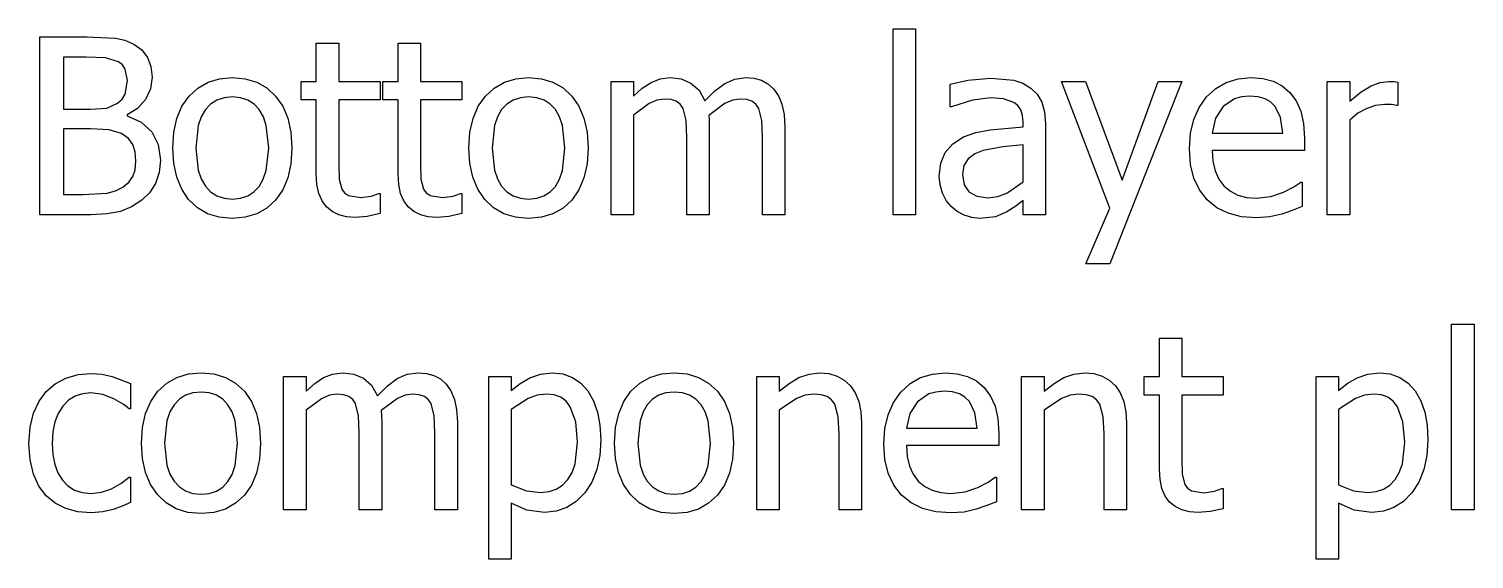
# Model space of a CAD drawing. Extents: x -272 to 362, y -437 to 464.
# Drawn here: x -271.94 to -233.28, y 361.63 to 375.81 of the extents above; entities that cross this region are included whole.
import ezdxf

# ---------------------------------------------------------------- set-up
doc = ezdxf.new("R2010")
doc.units = 0
doc.layers.get('0').update_dxf_attribs({"linetype": 'CONTINUOUS'})

msp = doc.modelspace()

# ---------------------------------------------------------------- linework, layer by layer
for p, q in [((-248.817, 370.841), (-248.817, 375.809)), ((-248.817, 375.809), (-248.217, 375.809)), ((-248.217, 375.809), (-248.217, 370.841)), ((-271.646, 370.841), (-271.646, 375.595)), ((-271.646, 375.595), (-270.385, 375.595)), ((-270.385, 375.595), (-269.623, 375.561)), ((-269.623, 375.561), (-269.374, 375.505)), ((-269.374, 375.505), (-269.136, 375.403)), ((-264.251, 374.407), (-264.251, 375.432)), ((-264.251, 375.432), (-263.651, 375.432)), ((-263.651, 375.432), (-263.651, 374.407)), ((-262.064, 374.407), (-262.064, 375.432)), ((-262.064, 375.432), (-261.464, 375.432)), ((-261.464, 375.432), (-261.464, 374.407)), ((-270.407, 375.055), (-271.014, 375.055)), ((-271.014, 375.055), (-271.014, 373.663)), ((-269.887, 375.036), (-270.407, 375.055)), ((-269.545, 374.931), (-269.887, 375.036)), ((-269.136, 375.403), (-268.915, 375.245)), ((-268.915, 375.245), (-268.763, 375.044)), ((-268.763, 375.044), (-268.674, 374.803)), ((-269.435, 374.844), (-269.545, 374.931)), ((-269.36, 374.731), (-269.435, 374.844)), ((-269.302, 374.433), (-269.36, 374.731)), ((-268.674, 374.803), (-268.645, 374.522)), ((-269.363, 374.062), (-269.302, 374.433)), ((-268.645, 374.522), (-268.689, 374.204)), ((-267.416, 374.228), (-267.144, 374.382)), ((-267.144, 374.382), (-266.837, 374.475)), ((-266.837, 374.475), (-266.496, 374.506)), ((-266.496, 374.506), (-266.153, 374.475)), ((-266.153, 374.475), (-265.846, 374.383)), ((-265.846, 374.383), (-265.575, 374.229)), ((-264.657, 373.909), (-264.657, 374.407)), ((-264.657, 374.407), (-264.251, 374.407)), ((-263.651, 374.407), (-262.546, 374.407)), ((-262.546, 374.407), (-262.546, 373.909)), ((-262.47, 373.909), (-262.47, 374.407)), ((-262.47, 374.407), (-262.064, 374.407)), ((-261.464, 374.407), (-260.359, 374.407)), ((-260.359, 374.407), (-260.359, 373.909)), ((-259.492, 374.228), (-259.22, 374.382)), ((-259.22, 374.382), (-258.913, 374.475)), ((-258.913, 374.475), (-258.571, 374.506)), ((-258.571, 374.506), (-258.228, 374.475)), ((-258.228, 374.475), (-257.921, 374.383)), ((-257.921, 374.383), (-257.65, 374.229)), ((-256.365, 370.841), (-256.365, 374.407)), ((-256.365, 374.407), (-255.765, 374.407)), ((-255.765, 374.407), (-255.765, 374.011)), ((-255.529, 374.221), (-255.297, 374.377)), ((-255.297, 374.377), (-255.054, 374.474)), ((-255.054, 374.474), (-254.788, 374.506)), ((-254.788, 374.506), (-254.489, 374.47)), ((-254.489, 374.47), (-254.227, 374.362)), ((-254.227, 374.362), (-254.012, 374.172)), ((-253.587, 374.156), (-253.325, 374.35)), ((-253.325, 374.35), (-253.055, 374.467)), ((-253.055, 374.467), (-252.763, 374.506)), ((-252.763, 374.506), (-252.544, 374.488)), ((-252.544, 374.488), (-252.345, 374.434)), ((-252.345, 374.434), (-252.169, 374.34)), ((-252.169, 374.34), (-252.016, 374.203)), ((-247.294, 374.33), (-246.818, 374.436)), ((-247.294, 373.721), (-247.294, 374.33)), ((-246.818, 374.436), (-246.205, 374.493)), ((-246.205, 374.493), (-245.586, 374.436)), ((-245.586, 374.436), (-245.346, 374.355)), ((-245.346, 374.355), (-245.132, 374.228)), ((-243.022, 371.013), (-244.318, 374.407)), ((-244.318, 374.407), (-243.67, 374.407)), ((-243.67, 374.407), (-242.696, 371.767)), ((-241.1, 374.407), (-243.019, 369.525)), ((-242.696, 371.767), (-241.726, 374.407)), ((-241.726, 374.407), (-241.1, 374.407)), ((-240.19, 374.216), (-239.909, 374.377)), ((-239.909, 374.377), (-239.593, 374.474)), ((-239.593, 374.474), (-239.242, 374.506)), ((-239.242, 374.506), (-238.929, 374.482)), ((-238.929, 374.482), (-238.654, 374.41)), ((-238.654, 374.41), (-238.415, 374.287)), ((-238.415, 374.287), (-238.207, 374.11)), ((-237.205, 370.841), (-237.205, 374.407)), ((-237.205, 374.407), (-236.604, 374.407)), ((-236.604, 374.407), (-236.604, 373.877)), ((-236.297, 374.125), (-236.031, 374.287)), ((-236.031, 374.287), (-235.79, 374.377)), ((-235.79, 374.377), (-235.557, 374.407)), ((-235.557, 374.407), (-235.418, 374.402)), ((-235.418, 374.402), (-235.314, 374.388)), ((-235.314, 374.388), (-235.314, 373.762)), ((-269.567, 373.82), (-269.444, 373.926)), ((-269.444, 373.926), (-269.363, 374.062)), ((-268.822, 373.922), (-269.033, 373.685)), ((-268.689, 374.204), (-268.822, 373.922)), ((-267.845, 373.739), (-267.653, 374.011)), ((-267.653, 374.011), (-267.416, 374.228)), ((-266.911, 373.905), (-267.079, 373.799)), ((-266.717, 373.968), (-266.911, 373.905)), ((-266.496, 373.989), (-266.717, 373.968)), ((-266.276, 373.968), (-266.496, 373.989)), ((-266.083, 373.905), (-266.276, 373.968)), ((-265.917, 373.799), (-266.083, 373.905)), ((-265.575, 374.229), (-265.34, 374.013)), ((-265.34, 374.013), (-265.15, 373.741)), ((-264.251, 373.909), (-264.657, 373.909)), ((-264.251, 371.933), (-264.251, 373.909)), ((-262.546, 373.909), (-263.651, 373.909)), ((-263.651, 373.909), (-263.651, 372.214)), ((-262.064, 373.909), (-262.47, 373.909)), ((-262.064, 371.933), (-262.064, 373.909)), ((-260.359, 373.909), (-261.464, 373.909)), ((-261.464, 373.909), (-261.464, 372.214)), ((-259.921, 373.739), (-259.728, 374.011)), ((-259.728, 374.011), (-259.492, 374.228)), ((-258.987, 373.905), (-259.154, 373.799)), ((-258.792, 373.968), (-258.987, 373.905)), ((-258.571, 373.989), (-258.792, 373.968)), ((-258.351, 373.968), (-258.571, 373.989)), ((-258.158, 373.905), (-258.351, 373.968)), ((-257.992, 373.799), (-258.158, 373.905)), ((-257.65, 374.229), (-257.415, 374.013)), ((-257.415, 374.013), (-257.225, 373.741)), ((-255.765, 374.011), (-255.529, 374.221)), ((-255.14, 373.904), (-255.349, 373.813)), ((-254.941, 373.934), (-255.14, 373.904)), ((-254.76, 373.919), (-254.941, 373.934)), ((-254.622, 373.874), (-254.76, 373.919)), ((-254.517, 373.796), (-254.622, 373.874)), ((-254.012, 374.172), (-253.855, 373.89)), ((-253.855, 373.89), (-253.587, 374.156)), ((-253.109, 373.906), (-253.314, 373.821)), ((-252.917, 373.934), (-253.109, 373.906)), ((-252.736, 373.919), (-252.917, 373.934)), ((-252.597, 373.874), (-252.736, 373.919)), ((-252.493, 373.796), (-252.597, 373.874)), ((-252.016, 374.203), (-251.889, 374.02)), ((-251.889, 374.02), (-251.794, 373.797)), ((-246.697, 373.901), (-247.259, 373.721)), ((-246.208, 373.963), (-246.697, 373.901)), ((-245.867, 373.939), (-246.208, 373.963)), ((-245.586, 373.842), (-245.867, 373.939)), ((-245.132, 374.228), (-244.962, 374.06)), ((-244.962, 374.06), (-244.842, 373.848)), ((-240.635, 373.71), (-240.436, 373.99)), ((-240.436, 373.99), (-240.19, 374.216)), ((-239.684, 373.939), (-239.989, 373.73)), ((-239.498, 373.993), (-239.684, 373.939)), ((-239.277, 374.011), (-239.498, 373.993)), ((-239.054, 373.994), (-239.277, 374.011)), ((-238.87, 373.941), (-239.054, 373.994)), ((-238.72, 373.855), (-238.87, 373.941)), ((-238.207, 374.11), (-238.038, 373.883)), ((-238.038, 373.883), (-237.913, 373.61)), ((-236.604, 373.877), (-236.297, 374.125)), ((-271.014, 373.663), (-270.295, 373.663)), ((-270.295, 373.663), (-269.858, 373.693)), ((-269.858, 373.693), (-269.567, 373.82)), ((-269.033, 373.685), (-269.312, 373.507)), ((-269.312, 373.507), (-269.312, 373.481)), ((-269.312, 373.481), (-268.935, 373.319)), ((-267.982, 373.416), (-267.845, 373.739)), ((-267.219, 373.652), (-267.33, 373.461)), ((-267.079, 373.799), (-267.219, 373.652)), ((-265.777, 373.652), (-265.917, 373.799)), ((-265.667, 373.461), (-265.777, 373.652)), ((-265.15, 373.741), (-265.014, 373.418)), ((-260.058, 373.416), (-259.921, 373.739)), ((-259.294, 373.652), (-259.405, 373.461)), ((-259.154, 373.799), (-259.294, 373.652)), ((-257.853, 373.652), (-257.992, 373.799)), ((-257.742, 373.461), (-257.853, 373.652)), ((-257.225, 373.741), (-257.09, 373.418)), ((-255.349, 373.813), (-255.765, 373.503)), ((-255.765, 373.503), (-255.765, 370.841)), ((-254.44, 373.685), (-254.517, 373.796)), ((-254.36, 373.358), (-254.44, 373.685)), ((-253.314, 373.821), (-253.753, 373.494)), ((-253.753, 373.494), (-253.745, 373.365)), ((-252.415, 373.685), (-252.493, 373.796)), ((-252.335, 373.358), (-252.415, 373.685)), ((-251.794, 373.797), (-251.736, 373.523)), ((-251.736, 373.523), (-251.716, 373.187)), ((-247.259, 373.721), (-247.294, 373.721)), ((-245.484, 373.757), (-245.586, 373.842)), ((-245.407, 373.642), (-245.484, 373.757)), ((-245.359, 373.493), (-245.407, 373.642)), ((-245.343, 373.302), (-245.359, 373.493)), ((-244.842, 373.848), (-244.77, 373.59)), ((-244.77, 373.59), (-244.746, 373.28)), ((-240.778, 373.386), (-240.635, 373.71)), ((-239.989, 373.73), (-240.193, 373.419)), ((-238.6, 373.737), (-238.72, 373.855)), ((-238.453, 373.44), (-238.6, 373.737)), ((-237.913, 373.61), (-237.837, 373.282)), ((-236.384, 373.555), (-236.604, 373.373)), ((-236.151, 373.685), (-236.384, 373.555)), ((-235.911, 373.764), (-236.151, 373.685)), ((-235.669, 373.791), (-235.911, 373.764)), ((-235.488, 373.786), (-235.669, 373.791)), ((-235.346, 373.762), (-235.488, 373.786)), ((-235.314, 373.762), (-235.346, 373.762)), ((-270.295, 373.136), (-271.014, 373.136)), ((-271.014, 373.136), (-271.014, 371.38)), ((-269.792, 373.114), (-270.295, 373.136)), ((-269.465, 373.012), (-269.792, 373.114)), ((-268.935, 373.319), (-268.654, 373.061)), ((-268.065, 373.044), (-267.982, 373.416)), ((-267.409, 373.226), (-267.473, 372.622)), ((-267.33, 373.461), (-267.409, 373.226)), ((-265.588, 373.226), (-265.667, 373.461)), ((-265.525, 372.622), (-265.588, 373.226)), ((-265.014, 373.418), (-264.933, 373.046)), ((-260.14, 373.044), (-260.058, 373.416)), ((-259.485, 373.226), (-259.548, 372.622)), ((-259.405, 373.461), (-259.485, 373.226)), ((-257.663, 373.226), (-257.742, 373.461)), ((-257.6, 372.622), (-257.663, 373.226)), ((-257.09, 373.418), (-257.008, 373.046)), ((-254.341, 372.903), (-254.36, 373.358)), ((-253.745, 373.365), (-253.74, 373.187)), ((-253.74, 373.187), (-253.74, 370.841)), ((-252.316, 372.903), (-252.335, 373.358)), ((-251.716, 373.187), (-251.716, 370.841)), ((-246.606, 373.035), (-246.224, 373.109)), ((-246.224, 373.109), (-245.343, 373.187)), ((-245.343, 373.187), (-245.343, 373.302)), ((-244.746, 373.28), (-244.746, 370.841)), ((-240.864, 373.017), (-240.778, 373.386)), ((-240.193, 373.419), (-240.282, 373.021)), ((-238.395, 373.021), (-238.453, 373.44)), ((-237.837, 373.282), (-237.811, 372.887)), ((-236.604, 373.373), (-236.604, 370.841)), ((-269.271, 372.877), (-269.465, 373.012)), ((-269.155, 372.716), (-269.271, 372.877)), ((-269.098, 372.519), (-269.155, 372.716)), ((-268.654, 373.061), (-268.479, 372.718)), ((-268.479, 372.718), (-268.421, 372.3)), ((-268.092, 372.622), (-268.065, 373.044)), ((-264.933, 373.046), (-264.906, 372.622)), ((-260.167, 372.622), (-260.14, 373.044)), ((-257.008, 373.046), (-256.981, 372.622)), ((-254.341, 370.841), (-254.341, 372.903)), ((-252.316, 370.841), (-252.316, 372.903)), ((-247.428, 372.506), (-247.226, 372.739)), ((-247.226, 372.739), (-246.933, 372.919)), ((-246.933, 372.919), (-246.606, 373.035)), ((-245.343, 372.708), (-245.884, 372.656)), ((-245.343, 371.719), (-245.343, 372.708)), ((-240.892, 372.603), (-240.864, 373.017)), ((-240.282, 373.021), (-238.395, 373.021)), ((-237.811, 372.887), (-237.811, 372.562)), ((-269.079, 372.274), (-269.098, 372.519)), ((-268.065, 372.211), (-268.092, 372.622)), ((-267.473, 372.622), (-267.409, 372.033)), ((-265.589, 372.025), (-265.525, 372.622)), ((-264.906, 372.622), (-264.933, 372.198)), ((-260.141, 372.211), (-260.167, 372.622)), ((-259.548, 372.622), (-259.485, 372.033)), ((-257.664, 372.025), (-257.6, 372.622)), ((-256.981, 372.622), (-257.008, 372.198)), ((-247.545, 372.218), (-247.428, 372.506)), ((-246.809, 372.336), (-246.926, 372.155)), ((-246.631, 372.469), (-246.809, 372.336)), ((-246.413, 372.562), (-246.631, 372.469)), ((-245.884, 372.656), (-246.413, 372.562)), ((-240.863, 372.186), (-240.892, 372.603)), ((-237.811, 372.562), (-240.282, 372.562)), ((-240.282, 372.562), (-240.263, 372.269)), ((-269.162, 371.864), (-269.099, 372.045)), ((-269.099, 372.045), (-269.079, 372.274)), ((-268.455, 371.966), (-268.555, 371.674)), ((-268.421, 372.3), (-268.455, 371.966)), ((-267.986, 371.844), (-268.065, 372.211)), ((-267.409, 372.033), (-267.33, 371.799)), ((-265.668, 371.79), (-265.589, 372.025)), ((-264.933, 372.198), (-265.014, 371.824)), ((-264.234, 371.651), (-264.251, 371.933)), ((-263.651, 372.214), (-263.641, 371.795)), ((-262.047, 371.651), (-262.064, 371.933)), ((-261.464, 372.214), (-261.454, 371.795)), ((-260.061, 371.844), (-260.141, 372.211)), ((-259.485, 372.033), (-259.405, 371.799)), ((-257.743, 371.79), (-257.664, 372.025)), ((-257.008, 372.198), (-257.09, 371.824)), ((-247.584, 371.875), (-247.545, 372.218)), ((-246.926, 372.155), (-246.965, 371.913)), ((-240.775, 371.82), (-240.863, 372.186)), ((-240.263, 372.269), (-240.204, 372.012)), ((-240.204, 372.012), (-240.106, 371.793)), ((-269.62, 371.478), (-269.424, 371.581)), ((-269.424, 371.581), (-269.269, 371.714)), ((-269.269, 371.714), (-269.162, 371.864)), ((-268.555, 371.674), (-268.712, 371.426)), ((-267.852, 371.523), (-267.986, 371.844)), ((-267.33, 371.799), (-267.219, 371.605)), ((-267.219, 371.605), (-267.079, 371.454)), ((-265.919, 371.45), (-265.779, 371.599)), ((-265.779, 371.599), (-265.668, 371.79)), ((-265.014, 371.824), (-265.15, 371.502)), ((-264.182, 371.41), (-264.234, 371.651)), ((-263.641, 371.795), (-263.568, 371.521)), ((-261.995, 371.41), (-262.047, 371.651)), ((-261.454, 371.795), (-261.381, 371.521)), ((-259.928, 371.523), (-260.061, 371.844)), ((-259.405, 371.799), (-259.294, 371.605)), ((-259.294, 371.605), (-259.154, 371.454)), ((-257.994, 371.45), (-257.854, 371.599)), ((-257.854, 371.599), (-257.743, 371.79)), ((-257.09, 371.824), (-257.225, 371.502)), ((-247.563, 371.642), (-247.584, 371.875)), ((-247.498, 371.42), (-247.563, 371.642)), ((-246.965, 371.913), (-246.922, 371.644)), ((-246.922, 371.644), (-246.793, 371.45)), ((-245.774, 371.417), (-245.343, 371.719)), ((-240.627, 371.504), (-240.775, 371.82)), ((-240.106, 371.793), (-239.97, 371.61)), ((-239.97, 371.61), (-239.798, 371.466)), ((-238.373, 371.441), (-238.099, 371.583)), ((-238.099, 371.583), (-237.913, 371.712)), ((-237.913, 371.712), (-237.878, 371.712)), ((-237.878, 371.712), (-237.878, 371.058)), ((-271.014, 371.38), (-270.5, 371.38)), ((-270.5, 371.38), (-269.845, 371.419)), ((-269.845, 371.419), (-269.62, 371.478)), ((-268.916, 371.227), (-269.194, 371.047)), ((-268.712, 371.426), (-268.916, 371.227)), ((-267.666, 371.248), (-267.852, 371.523)), ((-267.433, 371.026), (-267.666, 371.248)), ((-267.079, 371.454), (-266.911, 371.345)), ((-266.911, 371.345), (-266.717, 371.281)), ((-266.717, 371.281), (-266.496, 371.259)), ((-266.496, 371.259), (-266.277, 371.28)), ((-266.277, 371.28), (-266.085, 371.344)), ((-266.085, 371.344), (-265.919, 371.45)), ((-265.34, 371.232), (-265.575, 371.017)), ((-265.15, 371.502), (-265.34, 371.232)), ((-264.097, 371.21), (-264.182, 371.41)), ((-263.977, 371.05), (-264.097, 371.21)), ((-263.568, 371.521), (-263.497, 371.423)), ((-263.497, 371.423), (-263.392, 371.353)), ((-263.392, 371.353), (-263.063, 371.297)), ((-263.063, 371.297), (-262.779, 371.34)), ((-262.779, 371.34), (-262.581, 371.412)), ((-262.581, 371.412), (-262.546, 371.412)), ((-262.546, 371.412), (-262.546, 370.873)), ((-261.91, 371.21), (-261.995, 371.41)), ((-261.789, 371.05), (-261.91, 371.21)), ((-261.381, 371.521), (-261.31, 371.423)), ((-261.31, 371.423), (-261.205, 371.353)), ((-261.205, 371.353), (-260.876, 371.297)), ((-260.876, 371.297), (-260.592, 371.34)), ((-260.592, 371.34), (-260.394, 371.412)), ((-260.394, 371.412), (-260.359, 371.412)), ((-260.359, 371.412), (-260.359, 370.873)), ((-259.741, 371.248), (-259.928, 371.523)), ((-259.508, 371.026), (-259.741, 371.248)), ((-259.154, 371.454), (-258.987, 371.345)), ((-258.987, 371.345), (-258.792, 371.281)), ((-258.792, 371.281), (-258.571, 371.259)), ((-258.571, 371.259), (-258.353, 371.28)), ((-258.353, 371.28), (-258.16, 371.344)), ((-258.16, 371.344), (-257.994, 371.45)), ((-257.415, 371.232), (-257.65, 371.017)), ((-257.225, 371.502), (-257.415, 371.232)), ((-247.398, 371.222), (-247.498, 371.42)), ((-247.268, 371.058), (-247.398, 371.222)), ((-246.793, 371.45), (-246.58, 371.333)), ((-246.58, 371.333), (-246.288, 371.294)), ((-246.288, 371.294), (-246.018, 371.325)), ((-246.018, 371.325), (-245.774, 371.417)), ((-245.343, 371.221), (-245.539, 371.069)), ((-245.343, 370.841), (-245.343, 371.221)), ((-240.421, 371.238), (-240.627, 371.504)), ((-240.162, 371.028), (-240.421, 371.238)), ((-239.798, 371.466), (-239.597, 371.363)), ((-239.597, 371.363), (-239.365, 371.302)), ((-239.365, 371.302), (-239.104, 371.281)), ((-239.104, 371.281), (-238.716, 371.326)), ((-238.716, 371.326), (-238.373, 371.441)), ((-270.282, 370.841), (-271.646, 370.841)), ((-269.842, 370.863), (-270.282, 370.841)), ((-269.491, 370.928), (-269.842, 370.863)), ((-269.194, 371.047), (-269.491, 370.928)), ((-267.16, 370.868), (-267.433, 371.026)), ((-266.848, 370.773), (-267.16, 370.868)), ((-266.496, 370.742), (-266.848, 370.773)), ((-266.153, 370.772), (-266.496, 370.742)), ((-265.846, 370.864), (-266.153, 370.772)), ((-265.575, 371.017), (-265.846, 370.864)), ((-263.826, 370.928), (-263.977, 371.05)), ((-263.648, 370.84), (-263.826, 370.928)), ((-263.443, 370.788), (-263.648, 370.84)), ((-263.21, 370.77), (-263.443, 370.788)), ((-262.889, 370.797), (-263.21, 370.77)), ((-262.546, 370.873), (-262.889, 370.797)), ((-261.639, 370.928), (-261.789, 371.05)), ((-261.461, 370.84), (-261.639, 370.928)), ((-261.255, 370.788), (-261.461, 370.84)), ((-261.023, 370.77), (-261.255, 370.788)), ((-260.702, 370.797), (-261.023, 370.77)), ((-260.359, 370.873), (-260.702, 370.797)), ((-259.236, 370.868), (-259.508, 371.026)), ((-258.923, 370.773), (-259.236, 370.868)), ((-258.571, 370.742), (-258.923, 370.773)), ((-258.228, 370.772), (-258.571, 370.742)), ((-257.921, 370.864), (-258.228, 370.772)), ((-257.65, 371.017), (-257.921, 370.864)), ((-255.765, 370.841), (-256.365, 370.841)), ((-253.74, 370.841), (-254.341, 370.841)), ((-251.716, 370.841), (-252.316, 370.841)), ((-248.217, 370.841), (-248.817, 370.841)), ((-247.106, 370.924), (-247.268, 371.058)), ((-246.92, 370.825), (-247.106, 370.924)), ((-246.717, 370.762), (-246.92, 370.825)), ((-246.085, 370.786), (-246.502, 370.742)), ((-245.777, 370.914), (-246.085, 370.786)), ((-245.539, 371.069), (-245.777, 370.914)), ((-244.746, 370.841), (-245.343, 370.841)), ((-243.66, 369.525), (-243.022, 371.013)), ((-239.855, 370.878), (-240.162, 371.028)), ((-239.5, 370.788), (-239.855, 370.878)), ((-239.098, 370.758), (-239.5, 370.788)), ((-238.739, 370.783), (-239.098, 370.758)), ((-238.421, 370.857), (-238.739, 370.783)), ((-238.14, 370.954), (-238.421, 370.857)), ((-237.878, 371.058), (-238.14, 370.954)), ((-236.604, 370.841), (-237.205, 370.841)), ((-246.502, 370.742), (-246.717, 370.762)), ((-243.019, 369.525), (-243.66, 369.525)), ((-233.878, 362.948), (-233.878, 367.916)), ((-233.878, 367.916), (-233.277, 367.916)), ((-233.277, 367.916), (-233.277, 362.948)), ((-241.697, 366.514), (-241.697, 367.539)), ((-241.697, 367.539), (-241.097, 367.539)), ((-241.097, 367.539), (-241.097, 366.514)), ((-270.951, 366.471), (-270.625, 366.566)), ((-270.625, 366.566), (-270.276, 366.597)), ((-270.276, 366.597), (-269.987, 366.577)), ((-269.987, 366.577), (-269.709, 366.514)), ((-267.981, 366.49), (-267.674, 366.582)), ((-267.674, 366.582), (-267.332, 366.613)), ((-267.332, 366.613), (-266.989, 366.582)), ((-266.989, 366.582), (-266.682, 366.49)), ((-264.058, 366.484), (-263.815, 366.581)), ((-263.815, 366.581), (-263.549, 366.613)), ((-263.549, 366.613), (-263.251, 366.577)), ((-263.251, 366.577), (-262.988, 366.47)), ((-262.086, 366.457), (-261.817, 366.574)), ((-261.817, 366.574), (-261.524, 366.613)), ((-261.524, 366.613), (-261.305, 366.595)), ((-261.305, 366.595), (-261.106, 366.541)), ((-261.106, 366.541), (-260.93, 366.448)), ((-258.538, 366.478), (-258.252, 366.579)), ((-258.252, 366.579), (-257.942, 366.613)), ((-257.942, 366.613), (-257.652, 366.583)), ((-257.652, 366.583), (-257.396, 366.492)), ((-255.324, 366.49), (-255.018, 366.582)), ((-255.018, 366.582), (-254.676, 366.613)), ((-254.676, 366.613), (-254.333, 366.582)), ((-254.333, 366.582), (-254.026, 366.49)), ((-251.339, 366.486), (-251.07, 366.581)), ((-251.07, 366.581), (-250.787, 366.613)), ((-250.787, 366.613), (-250.538, 366.592)), ((-250.538, 366.592), (-250.318, 366.527)), ((-250.318, 366.527), (-250.126, 366.418)), ((-248.086, 366.484), (-247.77, 366.581)), ((-247.77, 366.581), (-247.418, 366.613)), ((-247.418, 366.613), (-247.106, 366.589)), ((-247.106, 366.589), (-246.831, 366.517)), ((-244.251, 366.486), (-243.982, 366.581)), ((-243.982, 366.581), (-243.699, 366.613)), ((-243.699, 366.613), (-243.45, 366.592)), ((-243.45, 366.592), (-243.229, 366.527)), ((-243.229, 366.527), (-243.038, 366.418)), ((-236.408, 366.478), (-236.123, 366.579)), ((-236.123, 366.579), (-235.812, 366.613)), ((-235.812, 366.613), (-235.523, 366.583)), ((-235.523, 366.583), (-235.267, 366.492)), ((-271.477, 366.112), (-271.24, 366.318)), ((-271.24, 366.318), (-270.951, 366.471)), ((-269.709, 366.514), (-269.222, 366.323)), ((-269.222, 366.323), (-269.222, 365.649)), ((-268.49, 366.118), (-268.253, 366.335)), ((-268.253, 366.335), (-267.981, 366.49)), ((-266.682, 366.49), (-266.412, 366.336)), ((-266.412, 366.336), (-266.176, 366.12)), ((-265.126, 362.948), (-265.126, 366.514)), ((-265.126, 366.514), (-264.526, 366.514)), ((-264.526, 366.514), (-264.526, 366.118)), ((-264.526, 366.118), (-264.291, 366.328)), ((-264.291, 366.328), (-264.058, 366.484)), ((-262.988, 366.47), (-262.773, 366.28)), ((-262.773, 366.28), (-262.616, 365.997)), ((-262.616, 365.997), (-262.348, 366.264)), ((-262.348, 366.264), (-262.086, 366.457)), ((-260.93, 366.448), (-260.777, 366.31)), ((-260.777, 366.31), (-260.65, 366.127)), ((-259.634, 361.632), (-259.634, 366.514)), ((-259.634, 366.514), (-259.034, 366.514)), ((-259.034, 366.514), (-259.034, 366.141)), ((-259.034, 366.141), (-258.798, 366.326)), ((-258.798, 366.326), (-258.538, 366.478)), ((-257.396, 366.492), (-257.174, 366.34)), ((-257.174, 366.34), (-256.986, 366.128)), ((-255.833, 366.118), (-255.596, 366.335)), ((-255.596, 366.335), (-255.324, 366.49)), ((-254.026, 366.49), (-253.755, 366.336)), ((-253.755, 366.336), (-253.52, 366.12)), ((-252.47, 362.948), (-252.47, 366.514)), ((-252.47, 366.514), (-251.869, 366.514)), ((-251.869, 366.514), (-251.869, 366.118)), ((-251.869, 366.118), (-251.603, 366.33)), ((-251.603, 366.33), (-251.339, 366.486)), ((-250.126, 366.418), (-249.963, 366.267)), ((-249.963, 366.267), (-249.833, 366.074)), ((-248.613, 366.098), (-248.367, 366.323)), ((-248.367, 366.323), (-248.086, 366.484)), ((-246.831, 366.517), (-246.592, 366.395)), ((-246.592, 366.395), (-246.384, 366.217)), ((-246.384, 366.217), (-246.215, 365.99)), ((-245.381, 362.948), (-245.381, 366.514)), ((-245.381, 366.514), (-244.781, 366.514)), ((-244.781, 366.514), (-244.781, 366.118)), ((-244.781, 366.118), (-244.515, 366.33)), ((-244.515, 366.33), (-244.251, 366.486)), ((-243.038, 366.418), (-242.875, 366.267)), ((-242.875, 366.267), (-242.745, 366.074)), ((-242.102, 366.016), (-242.102, 366.514)), ((-242.102, 366.514), (-241.697, 366.514)), ((-241.097, 366.514), (-239.992, 366.514)), ((-239.992, 366.514), (-239.992, 366.016)), ((-237.505, 361.632), (-237.505, 366.514)), ((-237.505, 366.514), (-236.904, 366.514)), ((-236.904, 366.514), (-236.904, 366.141)), ((-236.904, 366.141), (-236.669, 366.326)), ((-236.669, 366.326), (-236.408, 366.478)), ((-235.267, 366.492), (-235.045, 366.34)), ((-235.045, 366.34), (-234.856, 366.128)), ((-271.813, 365.537), (-271.666, 365.852)), ((-271.666, 365.852), (-271.477, 366.112)), ((-270.882, 365.878), (-271.034, 365.724)), ((-270.706, 365.989), (-270.882, 365.878)), ((-270.507, 366.055), (-270.706, 365.989)), ((-270.286, 366.077), (-270.507, 366.055)), ((-269.96, 366.029), (-270.286, 366.077)), ((-269.666, 365.917), (-269.96, 366.029)), ((-269.422, 365.774), (-269.666, 365.917)), ((-269.258, 365.649), (-269.422, 365.774)), ((-268.819, 365.524), (-268.682, 365.846)), ((-268.682, 365.846), (-268.49, 366.118)), ((-268.055, 365.759), (-268.166, 365.569)), ((-267.915, 365.907), (-268.055, 365.759)), ((-267.748, 366.012), (-267.915, 365.907)), ((-267.553, 366.075), (-267.748, 366.012)), ((-267.332, 366.096), (-267.553, 366.075)), ((-267.113, 366.075), (-267.332, 366.096)), ((-266.92, 366.012), (-267.113, 366.075)), ((-266.753, 365.907), (-266.92, 366.012)), ((-266.614, 365.759), (-266.753, 365.907)), ((-266.503, 365.569), (-266.614, 365.759)), ((-266.176, 366.12), (-265.986, 365.848)), ((-265.986, 365.848), (-265.851, 365.526)), ((-264.111, 365.92), (-264.526, 365.611)), ((-263.902, 366.011), (-264.111, 365.92)), ((-263.702, 366.042), (-263.902, 366.011)), ((-263.522, 366.027), (-263.702, 366.042)), ((-263.383, 365.981), (-263.522, 366.027)), ((-263.278, 365.904), (-263.383, 365.981)), ((-263.201, 365.793), (-263.278, 365.904)), ((-263.121, 365.465), (-263.201, 365.793)), ((-262.075, 365.928), (-262.514, 365.601)), ((-261.87, 366.013), (-262.075, 365.928)), ((-261.678, 366.042), (-261.87, 366.013)), ((-261.497, 366.027), (-261.678, 366.042)), ((-261.358, 365.981), (-261.497, 366.027)), ((-261.254, 365.904), (-261.358, 365.981)), ((-261.176, 365.793), (-261.254, 365.904)), ((-261.097, 365.465), (-261.176, 365.793)), ((-260.65, 366.127), (-260.555, 365.904)), ((-260.555, 365.904), (-260.497, 365.631)), ((-258.582, 365.928), (-259.034, 365.636)), ((-258.34, 366.013), (-258.582, 365.928)), ((-258.089, 366.042), (-258.34, 366.013)), ((-257.885, 366.021), (-258.089, 366.042)), ((-257.712, 365.958), (-257.885, 366.021)), ((-257.569, 365.852), (-257.712, 365.958)), ((-257.457, 365.705), (-257.569, 365.852)), ((-256.986, 366.128), (-256.836, 365.865)), ((-256.836, 365.865), (-256.728, 365.56)), ((-256.162, 365.524), (-256.025, 365.846)), ((-256.025, 365.846), (-255.833, 366.118)), ((-255.399, 365.759), (-255.51, 365.569)), ((-255.259, 365.907), (-255.399, 365.759)), ((-255.091, 366.012), (-255.259, 365.907)), ((-254.897, 366.075), (-255.091, 366.012)), ((-254.676, 366.096), (-254.897, 366.075)), ((-254.456, 366.075), (-254.676, 366.096)), ((-254.263, 366.012), (-254.456, 366.075)), ((-254.097, 365.907), (-254.263, 366.012)), ((-253.957, 365.759), (-254.097, 365.907)), ((-253.847, 365.569), (-253.957, 365.759)), ((-253.52, 366.12), (-253.33, 365.848)), ((-253.33, 365.848), (-253.194, 365.526)), ((-251.405, 365.922), (-251.869, 365.611)), ((-251.17, 366.012), (-251.405, 365.922)), ((-250.943, 366.042), (-251.17, 366.012)), ((-250.741, 366.025), (-250.943, 366.042)), ((-250.586, 365.976), (-250.741, 366.025)), ((-250.469, 365.894), (-250.586, 365.976)), ((-250.381, 365.777), (-250.469, 365.894)), ((-250.29, 365.437), (-250.381, 365.777)), ((-249.833, 366.074), (-249.74, 365.843)), ((-249.74, 365.843), (-249.685, 365.572)), ((-248.955, 365.493), (-248.812, 365.818)), ((-248.812, 365.818), (-248.613, 366.098)), ((-248.166, 365.837), (-248.37, 365.526)), ((-247.861, 366.047), (-248.166, 365.837)), ((-247.675, 366.1), (-247.861, 366.047)), ((-247.454, 366.118), (-247.675, 366.1)), ((-247.23, 366.101), (-247.454, 366.118)), ((-247.046, 366.048), (-247.23, 366.101)), ((-246.897, 365.962), (-247.046, 366.048)), ((-246.777, 365.844), (-246.897, 365.962)), ((-246.63, 365.547), (-246.777, 365.844)), ((-246.215, 365.99), (-246.09, 365.718)), ((-244.317, 365.922), (-244.781, 365.611)), ((-244.082, 366.012), (-244.317, 365.922)), ((-243.855, 366.042), (-244.082, 366.012)), ((-243.652, 366.025), (-243.855, 366.042)), ((-243.498, 365.976), (-243.652, 366.025)), ((-243.381, 365.894), (-243.498, 365.976)), ((-243.293, 365.777), (-243.381, 365.894)), ((-243.202, 365.437), (-243.293, 365.777)), ((-242.745, 366.074), (-242.652, 365.843)), ((-242.652, 365.843), (-242.597, 365.572)), ((-241.697, 366.016), (-242.102, 366.016)), ((-241.697, 364.04), (-241.697, 366.016)), ((-239.992, 366.016), (-241.097, 366.016)), ((-241.097, 366.016), (-241.097, 364.321)), ((-236.453, 365.928), (-236.904, 365.636)), ((-236.21, 366.013), (-236.453, 365.928)), ((-235.959, 366.042), (-236.21, 366.013)), ((-235.756, 366.021), (-235.959, 366.042)), ((-235.583, 365.958), (-235.756, 366.021)), ((-235.44, 365.852), (-235.583, 365.958)), ((-235.327, 365.705), (-235.44, 365.852)), ((-234.856, 366.128), (-234.706, 365.865)), ((-234.706, 365.865), (-234.599, 365.56)), ((-271.908, 365.164), (-271.813, 365.537)), ((-271.158, 365.529), (-271.246, 365.298)), ((-271.034, 365.724), (-271.158, 365.529)), ((-269.222, 365.649), (-269.258, 365.649)), ((-268.901, 365.152), (-268.819, 365.524)), ((-268.166, 365.569), (-268.246, 365.333)), ((-266.425, 365.333), (-266.503, 365.569)), ((-265.851, 365.526), (-265.769, 365.153)), ((-264.526, 365.611), (-264.526, 362.948)), ((-263.102, 365.01), (-263.121, 365.465)), ((-262.514, 365.601), (-262.506, 365.472)), ((-262.506, 365.472), (-262.501, 365.295)), ((-261.077, 365.01), (-261.097, 365.465)), ((-260.497, 365.631), (-260.477, 365.295)), ((-259.034, 365.636), (-259.034, 363.615)), ((-257.311, 365.3), (-257.457, 365.705)), ((-256.728, 365.56), (-256.664, 365.213)), ((-256.245, 365.152), (-256.162, 365.524)), ((-255.51, 365.569), (-255.589, 365.333)), ((-253.768, 365.333), (-253.847, 365.569)), ((-253.194, 365.526), (-253.113, 365.153)), ((-251.869, 365.611), (-251.869, 362.948)), ((-250.266, 364.979), (-250.29, 365.437)), ((-249.685, 365.572), (-249.666, 365.263)), ((-249.041, 365.124), (-248.955, 365.493)), ((-248.37, 365.526), (-248.459, 365.129)), ((-246.572, 365.129), (-246.63, 365.547)), ((-246.09, 365.718), (-246.014, 365.389)), ((-246.014, 365.389), (-245.988, 364.994)), ((-244.781, 365.611), (-244.781, 362.948)), ((-243.178, 364.979), (-243.202, 365.437)), ((-242.597, 365.572), (-242.578, 365.263)), ((-236.904, 365.636), (-236.904, 363.615)), ((-235.181, 365.3), (-235.327, 365.705)), ((-234.599, 365.56), (-234.534, 365.213)), ((-271.94, 364.726), (-271.908, 365.164)), ((-271.299, 365.031), (-271.317, 364.726)), ((-271.246, 365.298), (-271.299, 365.031)), ((-268.929, 364.729), (-268.901, 365.152)), ((-268.246, 365.333), (-268.309, 364.729)), ((-266.362, 364.729), (-266.425, 365.333)), ((-265.769, 365.153), (-265.742, 364.729)), ((-263.102, 362.948), (-263.102, 365.01)), ((-262.501, 365.295), (-262.501, 362.948)), ((-261.077, 362.948), (-261.077, 365.01)), ((-260.477, 365.295), (-260.477, 362.948)), ((-257.262, 364.758), (-257.311, 365.3)), ((-256.664, 365.213), (-256.643, 364.825)), ((-256.272, 364.729), (-256.245, 365.152)), ((-255.589, 365.333), (-255.653, 364.729)), ((-253.705, 364.729), (-253.768, 365.333)), ((-253.113, 365.153), (-253.086, 364.729)), ((-250.266, 362.948), (-250.266, 364.979)), ((-249.666, 365.263), (-249.666, 362.948)), ((-249.069, 364.71), (-249.041, 365.124)), ((-248.459, 365.129), (-246.572, 365.129)), ((-245.988, 364.994), (-245.988, 364.669)), ((-243.178, 362.948), (-243.178, 364.979)), ((-242.578, 365.263), (-242.578, 362.948)), ((-235.132, 364.758), (-235.181, 365.3)), ((-234.534, 365.213), (-234.513, 364.825)), ((-271.909, 364.284), (-271.94, 364.726)), ((-271.317, 364.726), (-271.3, 364.428)), ((-268.902, 364.318), (-268.929, 364.729)), ((-268.309, 364.729), (-268.246, 364.14)), ((-266.425, 364.132), (-266.362, 364.729)), ((-265.742, 364.729), (-265.769, 364.305)), ((-257.327, 364.18), (-257.262, 364.758)), ((-256.643, 364.825), (-256.669, 364.403)), ((-256.246, 364.318), (-256.272, 364.729)), ((-255.653, 364.729), (-255.589, 364.14)), ((-253.769, 364.132), (-253.705, 364.729)), ((-253.086, 364.729), (-253.113, 364.305)), ((-249.04, 364.293), (-249.069, 364.71)), ((-245.988, 364.669), (-248.459, 364.669)), ((-248.459, 364.669), (-248.44, 364.376)), ((-235.197, 364.18), (-235.132, 364.758)), ((-234.513, 364.825), (-234.54, 364.403)), ((-271.818, 363.904), (-271.909, 364.284)), ((-271.3, 364.428), (-271.249, 364.164)), ((-268.822, 363.952), (-268.902, 364.318)), ((-265.769, 364.305), (-265.851, 363.932)), ((-256.669, 364.403), (-256.749, 364.025)), ((-256.166, 363.952), (-256.246, 364.318)), ((-253.113, 364.305), (-253.194, 363.932)), ((-248.951, 363.927), (-249.04, 364.293)), ((-248.44, 364.376), (-248.381, 364.12)), ((-241.097, 364.321), (-241.087, 363.903)), ((-234.54, 364.403), (-234.62, 364.025)), ((-271.672, 363.584), (-271.818, 363.904)), ((-271.249, 364.164), (-271.163, 363.935)), ((-271.163, 363.935), (-271.044, 363.741)), ((-269.477, 363.649), (-269.258, 363.823)), ((-269.258, 363.823), (-269.222, 363.823)), ((-269.222, 363.823), (-269.222, 363.149)), ((-268.689, 363.631), (-268.822, 363.952)), ((-268.246, 364.14), (-268.166, 363.906)), ((-268.166, 363.906), (-268.055, 363.713)), ((-266.615, 363.706), (-266.504, 363.898)), ((-266.504, 363.898), (-266.425, 364.132)), ((-265.851, 363.932), (-265.986, 363.61)), ((-257.521, 363.759), (-257.407, 363.949)), ((-257.407, 363.949), (-257.327, 364.18)), ((-256.749, 364.025), (-256.882, 363.693)), ((-256.032, 363.631), (-256.166, 363.952)), ((-255.589, 364.14), (-255.51, 363.906)), ((-255.51, 363.906), (-255.399, 363.713)), ((-253.959, 363.706), (-253.848, 363.898)), ((-253.848, 363.898), (-253.769, 364.132)), ((-253.194, 363.932), (-253.33, 363.61)), ((-248.804, 363.611), (-248.951, 363.927)), ((-248.381, 364.12), (-248.283, 363.9)), ((-248.283, 363.9), (-248.146, 363.717)), ((-246.275, 363.69), (-246.09, 363.82)), ((-246.09, 363.82), (-246.055, 363.82)), ((-246.055, 363.82), (-246.055, 363.165)), ((-241.68, 363.758), (-241.697, 364.04)), ((-241.087, 363.903), (-241.014, 363.628)), ((-235.391, 363.759), (-235.278, 363.949)), ((-235.278, 363.949), (-235.197, 364.18)), ((-234.62, 364.025), (-234.753, 363.693)), ((-271.477, 363.325), (-271.672, 363.584)), ((-271.044, 363.741), (-270.894, 363.587)), ((-270.894, 363.587), (-270.718, 363.477)), ((-270.718, 363.477), (-270.515, 363.411)), ((-269.999, 363.419), (-269.727, 363.51)), ((-269.727, 363.51), (-269.477, 363.649)), ((-268.502, 363.355), (-268.689, 363.631)), ((-268.055, 363.713), (-267.915, 363.561)), ((-267.915, 363.561), (-267.748, 363.453)), ((-267.748, 363.453), (-267.553, 363.388)), ((-267.114, 363.387), (-266.922, 363.451)), ((-266.922, 363.451), (-266.755, 363.557)), ((-266.755, 363.557), (-266.615, 363.706)), ((-265.986, 363.61), (-266.176, 363.339)), ((-259.034, 363.615), (-258.63, 363.459)), ((-258.63, 363.459), (-258.245, 363.417)), ((-258.245, 363.417), (-258.025, 363.439)), ((-258.025, 363.439), (-257.831, 363.503)), ((-257.831, 363.503), (-257.663, 363.609)), ((-257.663, 363.609), (-257.521, 363.759)), ((-256.882, 363.693), (-257.069, 363.406)), ((-255.846, 363.355), (-256.032, 363.631)), ((-255.399, 363.713), (-255.259, 363.561)), ((-255.259, 363.561), (-255.091, 363.453)), ((-255.091, 363.453), (-254.897, 363.388)), ((-254.457, 363.387), (-254.265, 363.451)), ((-254.265, 363.451), (-254.099, 363.557)), ((-254.099, 363.557), (-253.959, 363.706)), ((-253.33, 363.61), (-253.52, 363.339)), ((-248.598, 363.345), (-248.804, 363.611)), ((-248.146, 363.717), (-247.975, 363.573)), ((-247.975, 363.573), (-247.774, 363.471)), ((-247.774, 363.471), (-247.542, 363.409)), ((-247.281, 363.388), (-246.893, 363.433)), ((-246.893, 363.433), (-246.55, 363.548)), ((-246.55, 363.548), (-246.275, 363.69)), ((-241.628, 363.517), (-241.68, 363.758)), ((-241.542, 363.317), (-241.628, 363.517)), ((-241.014, 363.628), (-240.943, 363.53)), ((-240.943, 363.53), (-240.838, 363.46)), ((-240.838, 363.46), (-240.509, 363.404)), ((-240.509, 363.404), (-240.225, 363.448)), ((-240.225, 363.448), (-240.027, 363.519)), ((-240.027, 363.519), (-239.992, 363.519)), ((-239.992, 363.519), (-239.992, 362.98)), ((-236.904, 363.615), (-236.501, 363.459)), ((-236.501, 363.459), (-236.116, 363.417)), ((-236.116, 363.417), (-235.896, 363.439)), ((-235.896, 363.439), (-235.701, 363.503)), ((-235.701, 363.503), (-235.533, 363.609)), ((-235.533, 363.609), (-235.391, 363.759)), ((-234.753, 363.693), (-234.939, 363.406)), ((-271.235, 363.124), (-271.477, 363.325)), ((-270.95, 362.981), (-271.235, 363.124)), ((-270.515, 363.411), (-270.286, 363.388)), ((-270.286, 363.388), (-269.999, 363.419)), ((-269.446, 363.048), (-269.689, 362.961)), ((-269.222, 363.149), (-269.446, 363.048)), ((-268.269, 363.134), (-268.502, 363.355)), ((-267.997, 362.975), (-268.269, 363.134)), ((-267.553, 363.388), (-267.332, 363.366)), ((-267.332, 363.366), (-267.114, 363.387)), ((-266.412, 363.125), (-266.682, 362.971)), ((-266.176, 363.339), (-266.412, 363.125)), ((-258.616, 362.938), (-259.034, 363.127)), ((-259.034, 363.127), (-259.034, 361.632)), ((-257.296, 363.175), (-257.551, 363.01)), ((-257.069, 363.406), (-257.296, 363.175)), ((-255.613, 363.134), (-255.846, 363.355)), ((-255.34, 362.975), (-255.613, 363.134)), ((-254.897, 363.388), (-254.676, 363.366)), ((-254.676, 363.366), (-254.457, 363.387)), ((-253.755, 363.125), (-254.026, 362.971)), ((-253.52, 363.339), (-253.755, 363.125)), ((-248.339, 363.135), (-248.598, 363.345)), ((-248.032, 362.985), (-248.339, 363.135)), ((-247.542, 363.409), (-247.281, 363.388)), ((-246.317, 363.061), (-246.598, 362.964)), ((-246.055, 363.165), (-246.317, 363.061)), ((-241.422, 363.157), (-241.542, 363.317)), ((-241.271, 363.035), (-241.422, 363.157)), ((-236.486, 362.938), (-236.904, 363.127)), ((-236.904, 363.127), (-236.904, 361.632)), ((-235.166, 363.175), (-235.422, 363.01)), ((-234.939, 363.406), (-235.166, 363.175)), ((-270.628, 362.896), (-270.95, 362.981)), ((-270.276, 362.868), (-270.628, 362.896)), ((-269.963, 362.892), (-270.276, 362.868)), ((-269.689, 362.961), (-269.963, 362.892)), ((-267.684, 362.881), (-267.997, 362.975)), ((-267.332, 362.849), (-267.684, 362.881)), ((-266.989, 362.88), (-267.332, 362.849)), ((-266.682, 362.971), (-266.989, 362.88)), ((-264.526, 362.948), (-265.126, 362.948)), ((-262.501, 362.948), (-263.102, 362.948)), ((-260.477, 362.948), (-261.077, 362.948)), ((-258.146, 362.878), (-258.616, 362.938)), ((-257.835, 362.911), (-258.146, 362.878)), ((-257.551, 363.01), (-257.835, 362.911)), ((-255.028, 362.881), (-255.34, 362.975)), ((-254.676, 362.849), (-255.028, 362.881)), ((-254.333, 362.88), (-254.676, 362.849)), ((-254.026, 362.971), (-254.333, 362.88)), ((-251.869, 362.948), (-252.47, 362.948)), ((-249.666, 362.948), (-250.266, 362.948)), ((-247.677, 362.895), (-248.032, 362.985)), ((-247.275, 362.865), (-247.677, 362.895)), ((-246.916, 362.89), (-247.275, 362.865)), ((-246.598, 362.964), (-246.916, 362.89)), ((-244.781, 362.948), (-245.381, 362.948)), ((-242.578, 362.948), (-243.178, 362.948)), ((-241.093, 362.947), (-241.271, 363.035)), ((-240.888, 362.895), (-241.093, 362.947)), ((-240.656, 362.878), (-240.888, 362.895)), ((-240.335, 362.905), (-240.656, 362.878)), ((-239.992, 362.98), (-240.335, 362.905)), ((-236.017, 362.878), (-236.486, 362.938)), ((-235.705, 362.911), (-236.017, 362.878)), ((-235.422, 363.01), (-235.705, 362.911)), ((-233.277, 362.948), (-233.878, 362.948)), ((-259.034, 361.632), (-259.634, 361.632)), ((-236.904, 361.632), (-237.505, 361.632))]:
    msp.add_line(p, q)

doc.saveas('drawing.dxf')
